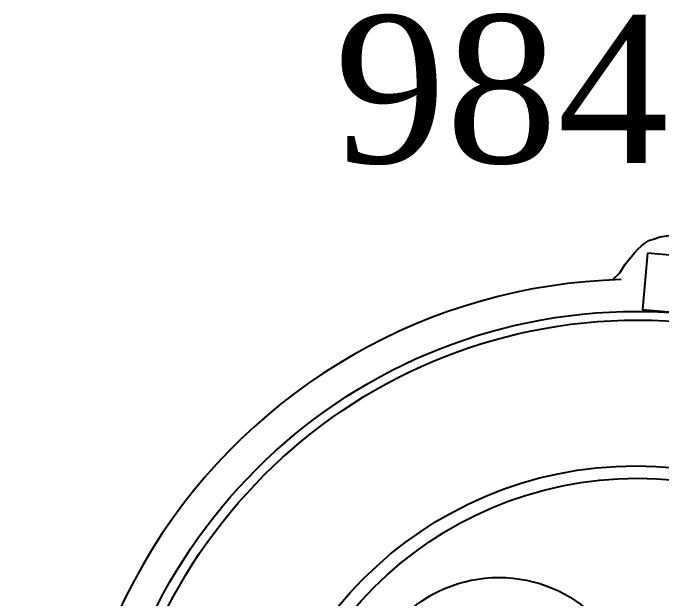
# Model space of a CAD drawing. Header units: millimetres. Extents: x -78 to 6757, y -2226 to 2184.
# Drawn here: x 2037.65 to 2063.98, y 1473.85 to 1497.63 of the extents above; entities that cross this region are included whole.
import ezdxf

# ---------------------------------------------------------------- set-up
doc = ezdxf.new("R2010")
doc.units = ezdxf.units.MM
doc.layers.add('LAYER_0', color=7, linetype='Continuous')
doc.styles.get("Standard").update_dxf_attribs({"font": 'TIMES.TTF'})
doc.linetypes.add('ZIPPED_TUBE', pattern='A,0.0001,-0.25,["~",Standard,S=1,R=0,X=-0.3,Y=-0.6],-0.25', length=0.5001)

# ---------------------------------------------------------------- blocks, each defined once
blk = doc.blocks.new('A$C07237456')
at = {"layer": 'LAYER_0', "color": 7}
for points in [[(26.683, 58.082), (26.958, 58.356), (27.185, 58.705), (27.435, 59.017), (27.56, 59.173), (27.691, 59.32), (27.837, 59.443), (27.983, 59.565), (28.143, 59.664), (28.328, 59.725), (28.597, 59.815), (28.88, 59.865), (29.171, 59.881), (29.461, 59.897), (29.757, 59.879), (30.051, 59.831), (30.343, 59.784), (30.633, 59.707), (30.911, 59.605), (31.188, 59.505), (31.453, 59.378), (31.697, 59.232), (31.865, 59.132), (31.992, 58.985), (32.1, 58.816), (32.208, 58.648), (32.296, 58.457), (32.385, 58.268), (32.474, 58.079), (32.565, 57.892), (32.672, 57.729), (32.786, 57.567), (32.916, 57.43), (33.092, 57.342)], [(28.082, 59.152), (27.881, 56.86), (30.911, 56.595), (31.112, 58.888), (28.082, 59.152)], [(35.324, 48.546), (36.119, 50.427), (32.496, 51.964), (31.699, 50.084)], [(18.217, 36.641), (25.861, 36.641), (25.861, 44.285), (18.217, 44.285), (18.217, 36.641)], [(29.375, 36.609), (37.021, 36.609), (37.021, 44.253), (29.375, 44.253), (29.375, 36.609)], [(12.178, 37.615), (10.148, 37.721), (9.942, 33.795), (11.981, 33.688)], [(18.231, 25.531), (25.875, 25.531), (25.875, 33.175), (18.231, 33.175), (18.231, 25.531)], [(29.321, 25.506), (36.968, 25.506), (36.968, 33.15), (29.321, 33.15), (29.321, 25.506)], [(6.616, 25.193), (6.478, 24.823), (6.256, 24.465), (6.076, 24.101), (5.986, 23.919), (5.906, 23.736), (5.852, 23.549), (5.798, 23.361), (5.77, 23.171), (5.784, 22.974), (5.815, 22.528), (5.949, 22.063), (6.168, 21.648), (6.278, 21.439), (6.408, 21.243), (6.558, 21.069), (6.708, 20.895), (6.877, 20.74), (7.063, 20.616), (7.246, 20.494), (7.446, 20.418), (7.657, 20.373), (7.868, 20.328), (8.09, 20.313), (8.317, 20.311), (8.772, 20.309), (9.244, 20.362), (9.682, 20.339)], [(8.331, 24.689), (6.338, 23.539), (7.859, 20.905), (9.851, 22.056), (8.331, 24.689)], [(45.07, 19.63), (45.407, 19.578), (45.751, 19.439), (46.087, 19.344), (46.263, 19.296), (46.431, 19.26), (46.591, 19.249), (46.76, 19.238), (46.928, 19.255), (47.088, 19.314), (47.295, 19.39), (47.493, 19.5), (47.677, 19.636), (47.86, 19.772), (48.036, 19.933), (48.189, 20.111), (48.342, 20.29), (48.472, 20.486), (48.579, 20.691), (48.686, 20.897), (48.762, 21.112), (48.808, 21.327), (48.862, 21.547), (48.801, 21.773), (48.701, 22.001), (48.594, 22.229), (48.441, 22.458), (48.304, 22.681), (48.166, 22.905), (48.036, 23.124), (47.975, 23.332), (47.922, 23.54), (47.929, 23.737), (48.059, 23.916)], [(44.696, 21.043), (46.576, 19.723), (48.319, 22.214), (46.439, 23.534), (44.696, 21.043)], [(34.17, 20.723), (35.156, 18.936), (38.603, 20.846), (37.61, 22.632)]]:
    blk.add_lwpolyline(points, dxfattribs=at)
for centre, radius in [((27.67, 34.906), 21.883), ((27.712, 34.947), 21.49), ((27.616, 34.851), 15.663), ((27.682, 34.858), 15.15), ((22.052, 40.411), 5.57), ((33.237, 40.414), 5.57), ((22.116, 29.352), 5.57), ((33.214, 29.325), 5.57)]:
    blk.add_circle(centre, radius, dxfattribs=at)
for centre, radius, start, end in [((27.648, 34.933), 23.157, 91.571, 204.83), ((27.712, 34.926), 23.139, 331.52, 77.384), ((27.694, 34.862), 23.132, 218.82, 318.78)]:
    blk.add_arc(centre, radius, start, end, dxfattribs=at)
at = {"layer": 'LAYER_0', "color": 7, "linetype": 'Continuous', "width": 590.65797, "attachment_point": 1}
for s, insert, char_height in [('{\\fTimes New Roman|b0|i0|c0|p18;984849}', (15.364, 68.821), 6), ('{\\fTimes New Roman|b0|i0|c0|p18;4}', (21.466, 42.384), 3.64), ('{\\fTimes New Roman|b0|i0|c0|p18;1}', (32.489, 42.384), 3.64), ('{\\fTimes New Roman|b0|i0|c0|p18;3}', (32.489, 31.367), 3.64), ('{\\fTimes New Roman|b0|i0|c0|p18;2}', (21.203, 31.105), 3.64), ('{\\fTimes New Roman|b0|i0|c0|p18;SOC.DIN.4x2.5}', (1.701, 8.67), 6)]:
    blk.add_mtext(s, dxfattribs=dict(at, insert=insert, char_height=char_height))
blk = doc.blocks.new('418615200')
at = {"layer": 'LAYER_0', "color": 7, "linetype": 'Continuous'}
blk.add_blockref('A$C07237456', (226.589, 59.809), dxfattribs=at)

msp = doc.modelspace()

# ---------------------------------------------------------------- block references
at = {"linetype": 'ZIPPED_TUBE'}
msp.add_blockref('418615200', (1808.752, 1368.902), dxfattribs=at)

doc.saveas('drawing.dxf')
